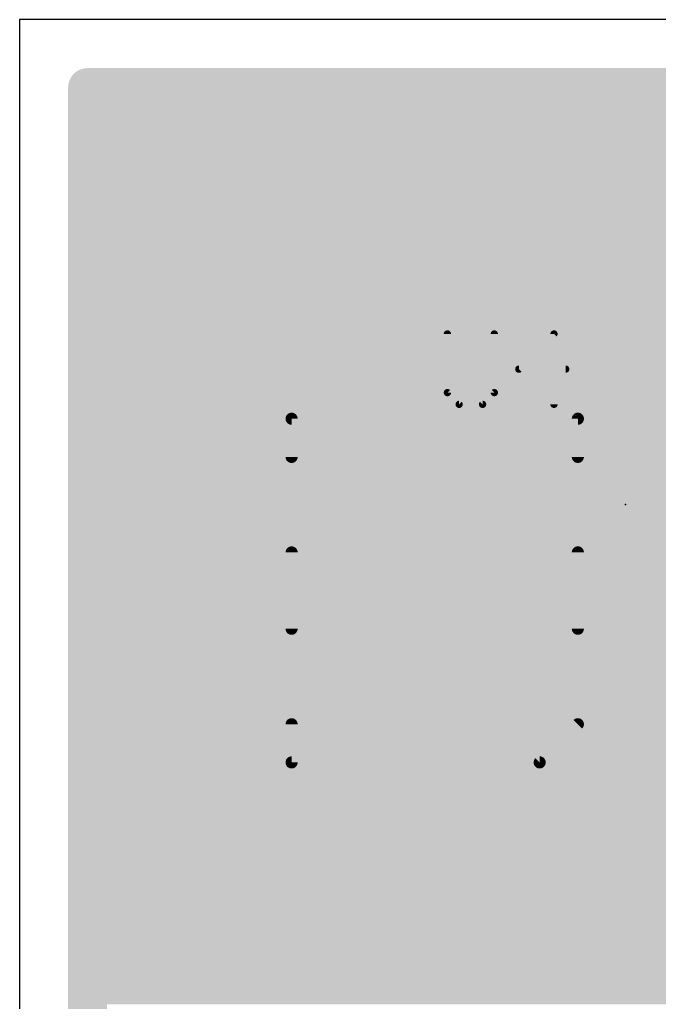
# Model space of a CAD drawing. Extents: x 0 to 1.9, y 0 to 1.15.
# Drawn here: x 0 to 0.2639, y 0.7448 to 1.15 of the extents above; entities that cross this region are included whole.
import ezdxf

# ---------------------------------------------------------------- set-up
doc = ezdxf.new("R2010")
doc.units = 0
for name, color, linetype in [('1', 22, 'CONTINUOUS'), ('16', 175, 'CONTINUOUS'), ('20', 7, 'CONTINUOUS'), ('21', 253, 'CONTINUOUS'), ('22', 253, 'CONTINUOUS'), ('24', 7, 'CONTINUOUS'), ('25', 253, 'CONTINUOUS'), ('32', 253, 'CONTINUOUS')]:
    doc.layers.add(name, color=color, linetype=linetype)

# ---------------------------------------------------------------- blocks, each defined once
blk = doc.blocks.new('RECT')
blk.add_solid([(-0.5, -0.5), (0.5, -0.5), (-0.5, 0.5), (0.5, 0.5)])

msp = doc.modelspace()

# ---------------------------------------------------------------- linework, layer by layer
at = {"layer": '1', "const_width": 0.016}
for points in [[(0.028, 0.028), (0.028, 1.122)], [(0.028, 1.122), (1.872, 1.122)], [(0.028, 1.12), (1.872, 1.12)], [(0.028, 1.104), (1.872, 1.104)], [(0.028, 1.088), (1.72139, 1.088)], [(0.028, 1.072), (1.691539, 1.072)], [(0.028, 1.056), (1.675539, 1.056)], [(0.028, 1.04), (1.666718, 1.04)], [(0.028, 1.024), (1.660091, 1.024)], [(0.028, 1.008), (1.65775, 1.008)], [(0.028, 0.992), (1.011524, 0.992)], [(0.028, 0.976), (1.006508, 0.976)], [(0.028, 0.96), (0.553887, 0.96)], [(0.028, 0.944), (0.356681, 0.944)], [(0.028, 0.928), (0.356472, 0.928)], [(0.028, 0.912), (0.356472, 0.912)], [(0.028, 0.896), (0.356472, 0.896)], [(0.028, 0.88), (0.357484, 0.88)], [(0.028, 0.864), (0.356472, 0.864)], [(0.028, 0.848), (0.356472, 0.848)], [(0.028, 0.832), (0.356472, 0.832)], [(0.028, 0.816), (0.356472, 0.816)], [(0.028, 0.8), (0.362681, 0.8)], [(0.028, 0.784), (0.481472, 0.784)], [(0.028, 0.768), (0.481472, 0.768)], [(0.028, 0.752), (0.481472, 0.752)]]:
    msp.add_lwpolyline(points, dxfattribs=at)
at = {"layer": '1', "const_width": 0.008}
for points in [[(0.032, 1.122, 1), (0.024, 1.122)], [(0.028, 1.126, 1), (0.028, 1.118)], [(0.028, 1.124, 1), (0.028, 1.116)], [(0.028, 1.108, 1), (0.028, 1.1)], [(0.028, 1.092, 1), (0.028, 1.084)], [(0.028, 1.076, 1), (0.028, 1.068)], [(0.028, 1.06, 1), (0.028, 1.052)], [(0.028, 1.044, 1), (0.028, 1.036)], [(0.028, 1.028, 1), (0.028, 1.02)], [(0.028, 1.012, 1), (0.028, 1.004)], [(0.028, 0.996, 1), (0.028, 0.988)], [(0.028, 0.98, 1), (0.028, 0.972)], [(0.028, 0.964, 1), (0.028, 0.956)], [(0.028, 0.948, 1), (0.028, 0.94)], [(0.028, 0.932, 1), (0.028, 0.924)], [(0.028, 0.916, 1), (0.028, 0.908)], [(0.028, 0.9, 1), (0.028, 0.892)], [(0.028, 0.884, 1), (0.028, 0.876)], [(0.028, 0.868, 1), (0.028, 0.86)], [(0.028, 0.852, 1), (0.028, 0.844)], [(0.028, 0.836, 1), (0.028, 0.828)], [(0.028, 0.82, 1), (0.028, 0.812)], [(0.028, 0.804, 1), (0.028, 0.796)], [(0.028, 0.788, 1), (0.028, 0.78)], [(0.028, 0.772, 1), (0.028, 0.764)], [(0.028, 0.756, 1), (0.028, 0.748)]]:
    msp.add_lwpolyline(points, format="xyb", dxfattribs=at)
at = {"layer": '16', "const_width": 0.016}
for points in [[(0.028, 0.028), (0.028, 1.122)], [(0.028, 1.122), (1.872, 1.122)], [(0.028, 1.12), (1.872, 1.12)], [(0.028, 1.104), (1.872, 1.104)], [(0.028, 1.088), (1.72139, 1.088)], [(0.028, 1.072), (1.691539, 1.072)], [(0.028, 1.056), (1.675539, 1.056)], [(0.028, 1.04), (0.346387, 1.04)], [(0.028, 1.024), (0.330387, 1.024)], [(0.103387, 1.0095), (0.083013, 0.989126)], [(0.309211, 1.0095), (0.103387, 1.0095)], [(0.028, 1.008), (0.101887, 1.008)], [(0.028, 0.992), (0.085887, 0.992)], [(0.083013, 0.989126), (0.073438, 0.979551)], [(0.1125, 0.9875), (0.092126, 0.967126)], [(0.300098, 0.9875), (0.1125, 0.9875)], [(0.05365, 0.979551), (0.045449, 0.97135)], [(0.073438, 0.979551), (0.05365, 0.979551)], [(0.028, 0.976), (0.050099, 0.976)], [(0.045449, 0.97135), (0.045449, 0.92865)], [(0.092126, 0.967126), (0.092126, 0.95)], [(0.138803, 0.92865), (0.138803, 0.9655)], [(0.138803, 0.9655), (0.199323, 0.9655)], [(0.199323, 0.9655), (0.199323, 0.95)], [(0.028, 0.96), (0.045449, 0.96)], [(0.138803, 0.96), (0.199323, 0.96)], [(0.199323, 0.95), (0.249999, 0.95)], [(0.249999, 0.949999), (0.199323, 0.949999)], [(0.199323, 0.949999), (0.199323, 0.932079)], [(0.249999, 0.95), (0.249999, 0.949999)], [(0.249999, 0.916449), (0.249999, 0.949999)], [(0.249999, 0.949999), (0.25, 0.949999)], [(0.25, 0.949999), (0.25, 0.916449)], [(0.028, 0.944), (0.045449, 0.944)], [(0.138803, 0.944), (0.199323, 0.944)], [(0.249999, 0.944), (0.25, 0.944)], [(0.045449, 0.92865), (0.05365, 0.920449)], [(0.130602, 0.920449), (0.138803, 0.92865)], [(0.199323, 0.932079), (0.200549, 0.927501)], [(0.028, 0.928), (0.046099, 0.928)], [(0.138153, 0.928), (0.200416, 0.928)], [(0.200549, 0.927501), (0.202919, 0.923397)], [(0.249999, 0.928), (0.25, 0.928)], [(0.05365, 0.920449), (0.130602, 0.920449)], [(0.202919, 0.923397), (0.206271, 0.920045)], [(0.206271, 0.920045), (0.210375, 0.917675)], [(0.210375, 0.917675), (0.214953, 0.916449)], [(0.214953, 0.916449), (0.249999, 0.916449)], [(0.25, 0.916449), (0.285047, 0.916449)], [(0.028, 0.912), (0.054916, 0.912)], [(0.057473, 0.912685), (0.052895, 0.911458)], [(0.092519, 0.912685), (0.057473, 0.912685)], [(0.092519, 0.879135), (0.092519, 0.912685)], [(0.092519, 0.912), (0.09252, 0.912)], [(0.127567, 0.912685), (0.09252, 0.912685)], [(0.09252, 0.912685), (0.09252, 0.879135)], [(0.132145, 0.911458), (0.127567, 0.912685)], [(0.130123, 0.912), (0.300681, 0.912)], [(0.04879, 0.909089), (0.045439, 0.905737)], [(0.052895, 0.911458), (0.04879, 0.909089)], [(0.136249, 0.909089), (0.132145, 0.911458)], [(0.1396, 0.905737), (0.136249, 0.909089)], [(0.211524, 0.908685), (0.203323, 0.900484)], [(0.288476, 0.908685), (0.211524, 0.908685)], [(0.045439, 0.905737), (0.043069, 0.901633)], [(0.14197, 0.901633), (0.1396, 0.905737)], [(0.043069, 0.901633), (0.041843, 0.897055)], [(0.143197, 0.897055), (0.14197, 0.901633)], [(0.203323, 0.900484), (0.203323, 0.857784)], [(0.028, 0.896), (0.041843, 0.896)], [(0.041843, 0.897055), (0.041843, 0.879134)], [(0.092519, 0.896), (0.09252, 0.896)], [(0.143197, 0.879134), (0.143197, 0.897055)], [(0.143197, 0.896), (0.203323, 0.896)], [(0.028, 0.88), (0.041843, 0.88)], [(0.092519, 0.88), (0.09252, 0.88)], [(0.143197, 0.88), (0.203323, 0.88)], [(0.041843, 0.879134), (0.092518, 0.879134)], [(0.092518, 0.879133), (0.041843, 0.879133)], [(0.041843, 0.879133), (0.041843, 0.861213)], [(0.092518, 0.879134), (0.092518, 0.879133)], [(0.09252, 0.879135), (0.092519, 0.879135)], [(0.092519, 0.845583), (0.092519, 0.879133)], [(0.092519, 0.879133), (0.09252, 0.879133)], [(0.09252, 0.879133), (0.09252, 0.845583)], [(0.092521, 0.879133), (0.092521, 0.879134)], [(0.092521, 0.879134), (0.143197, 0.879134)], [(0.143197, 0.879133), (0.092521, 0.879133)], [(0.143197, 0.861213), (0.143197, 0.879133)], [(0.25, 0.85), (0.25, 0.879134)], [(0.028, 0.864), (0.041843, 0.864)], [(0.092519, 0.864), (0.09252, 0.864)], [(0.143197, 0.864), (0.203323, 0.864)], [(0.041843, 0.861213), (0.043069, 0.856635)], [(0.14197, 0.856635), (0.143197, 0.861213)], [(0.043069, 0.856635), (0.045439, 0.85253)], [(0.1396, 0.85253), (0.14197, 0.856635)], [(0.203323, 0.857784), (0.211524, 0.849583)], [(0.045439, 0.85253), (0.04879, 0.849179)], [(0.136249, 0.849179), (0.1396, 0.85253)], [(0.028, 0.848), (0.050832, 0.848)], [(0.04879, 0.849179), (0.052895, 0.846809)], [(0.092519, 0.848), (0.09252, 0.848)], [(0.132145, 0.846809), (0.136249, 0.849179)], [(0.134207, 0.848), (0.228, 0.848)], [(0.211524, 0.849583), (0.228, 0.849583)], [(0.228, 0.849583), (0.228, 0.840887)], [(0.275, 0.825), (0.25, 0.85)], [(0.052895, 0.846809), (0.057473, 0.845583)], [(0.057473, 0.845583), (0.092519, 0.845583)], [(0.09252, 0.845583), (0.127567, 0.845583)], [(0.127567, 0.845583), (0.132145, 0.846809)], [(0.228, 0.840887), (0.240887, 0.828)], [(0.028, 0.832), (0.236887, 0.832)], [(0.240887, 0.828), (0.265887, 0.803)], [(0.028, 0.816), (0.252887, 0.816)], [(0.265887, 0.803), (0.323008, 0.803)], [(0.028, 0.8), (0.323008, 0.8)], [(0.028, 0.784), (0.328681, 0.784)], [(0.028, 0.768), (0.403689, 0.768)], [(0.028, 0.752), (0.405252, 0.752)]]:
    msp.add_lwpolyline(points, dxfattribs=at)
at = {"layer": '16', "const_width": 0.008}
for points in [[(0.032, 1.122, 1), (0.024, 1.122)], [(0.028, 1.126, 1), (0.028, 1.118)], [(0.028, 1.124, 1), (0.028, 1.116)], [(0.028, 1.108, 1), (0.028, 1.1)], [(0.028, 1.092, 1), (0.028, 1.084)], [(0.028, 1.076, 1), (0.028, 1.068)], [(0.028, 1.06, 1), (0.028, 1.052)], [(0.028, 1.044, 1), (0.028, 1.036)], [(0.028, 1.028, 1), (0.028, 1.02)], [(0.103387, 1.0135, 1), (0.103387, 1.0055)], [(0.106216, 1.006671, 1), (0.100559, 1.012328)], [(0.028, 1.012, 1), (0.028, 1.004)], [(0.101887, 1.004, 1), (0.101887, 1.012)], [(0.028, 0.996, 1), (0.028, 0.988)], [(0.085842, 0.986297, 1), (0.080185, 0.991954)], [(0.085887, 0.988, 1), (0.085887, 0.996)], [(0.080185, 0.991954, 1), (0.085842, 0.986297)], [(0.1125, 0.9915, 1), (0.1125, 0.9835)], [(0.115328, 0.984672, 1), (0.109672, 0.990328)], [(0.05365, 0.983551, 1), (0.05365, 0.975551)], [(0.056478, 0.976723, 1), (0.050821, 0.982379)], [(0.07061, 0.982379, 1), (0.076267, 0.976723)], [(0.073438, 0.975551, 1), (0.073438, 0.983551)], [(0.028, 0.98, 1), (0.028, 0.972)], [(0.050099, 0.972, 1), (0.050099, 0.98)], [(0.04262, 0.974179, 1), (0.048277, 0.968522)], [(0.049449, 0.97135, 1), (0.041449, 0.97135)], [(0.096126, 0.967126, 1), (0.088126, 0.967126)], [(0.089298, 0.969954, 1), (0.094954, 0.964298)], [(0.142803, 0.9655, 1), (0.134803, 0.9655)], [(0.138803, 0.9695, 1), (0.138803, 0.9615)], [(0.203323, 0.9655, 1), (0.195323, 0.9655)], [(0.199323, 0.9615, 1), (0.199323, 0.9695)], [(0.028, 0.964, 1), (0.028, 0.956)], [(0.045449, 0.956, 1), (0.045449, 0.964)], [(0.138803, 0.964, 1), (0.138803, 0.956)], [(0.199323, 0.956, 1), (0.199323, 0.964)], [(0.199323, 0.954, 1), (0.199323, 0.946)], [(0.199323, 0.953999, 1), (0.199323, 0.945999)], [(0.203323, 0.949999, 1), (0.195323, 0.949999)], [(0.253999, 0.95, 1), (0.245999, 0.95)], [(0.253999, 0.949999, 1), (0.245999, 0.949999)], [(0.249999, 0.953999, 1), (0.249999, 0.945999)], [(0.254, 0.949999, 1), (0.246, 0.949999)], [(0.249999, 0.946, 1), (0.249999, 0.954)], [(0.249999, 0.945999, 1), (0.249999, 0.953999)], [(0.25, 0.945999, 1), (0.25, 0.953999)], [(0.088126, 0.95, 1), (0.096126, 0.95)], [(0.195323, 0.95, 1), (0.203323, 0.95)], [(0.245999, 0.949999, 1), (0.253999, 0.949999)], [(0.028, 0.948, 1), (0.028, 0.94)], [(0.045449, 0.94, 1), (0.045449, 0.948)], [(0.138803, 0.948, 1), (0.138803, 0.94)], [(0.199323, 0.94, 1), (0.199323, 0.948)], [(0.249999, 0.948, 1), (0.249999, 0.94)], [(0.25, 0.94, 1), (0.25, 0.948)], [(0.048277, 0.931478, 1), (0.04262, 0.925821)], [(0.141631, 0.925821, 1), (0.135975, 0.931478)], [(0.203187, 0.933114, 1), (0.195459, 0.931044)], [(0.028, 0.932, 1), (0.028, 0.924)], [(0.041449, 0.92865, 1), (0.049449, 0.92865)], [(0.046099, 0.924, 1), (0.046099, 0.932)], [(0.138153, 0.932, 1), (0.138153, 0.924)], [(0.134803, 0.92865, 1), (0.142803, 0.92865)], [(0.195323, 0.932079, 1), (0.203323, 0.932079)], [(0.204014, 0.929501, 1), (0.197085, 0.925501)], [(0.196686, 0.926466, 1), (0.204413, 0.928536)], [(0.200416, 0.924, 1), (0.200416, 0.932)], [(0.249999, 0.932, 1), (0.249999, 0.924)], [(0.25, 0.924, 1), (0.25, 0.932)], [(0.05365, 0.924449, 1), (0.05365, 0.916449)], [(0.130602, 0.916449, 1), (0.130602, 0.924449)], [(0.205748, 0.926225, 1), (0.200091, 0.920568)], [(0.199455, 0.921397, 1), (0.206383, 0.925397)], [(0.208271, 0.923509, 1), (0.204271, 0.916581)], [(0.050821, 0.91762, 1), (0.056478, 0.923277)], [(0.127774, 0.923277, 1), (0.133431, 0.91762)], [(0.203442, 0.917217, 1), (0.209099, 0.922874)], [(0.21141, 0.921539, 1), (0.20934, 0.913812)], [(0.208375, 0.914211, 1), (0.212375, 0.92114)], [(0.214953, 0.920449, 1), (0.214953, 0.912449)], [(0.213918, 0.912585, 1), (0.215988, 0.920313)], [(0.25, 0.920449, 1), (0.25, 0.912449)], [(0.249999, 0.912449, 1), (0.249999, 0.920449)], [(0.028, 0.916, 1), (0.028, 0.908)], [(0.057473, 0.916685, 1), (0.057473, 0.908685)], [(0.054916, 0.908, 1), (0.054916, 0.916)], [(0.058508, 0.908821, 1), (0.056437, 0.916549)], [(0.096519, 0.912685, 1), (0.088519, 0.912685)], [(0.092519, 0.916, 1), (0.092519, 0.908)], [(0.09252, 0.916685, 1), (0.09252, 0.908685)], [(0.09652, 0.912685, 1), (0.08852, 0.912685)], [(0.092519, 0.908685, 1), (0.092519, 0.916685)], [(0.09252, 0.908, 1), (0.09252, 0.916)], [(0.128602, 0.916549, 1), (0.126531, 0.908821)], [(0.130123, 0.916, 1), (0.130123, 0.908)], [(0.127567, 0.908685, 1), (0.127567, 0.916685)], [(0.245999, 0.916449, 1), (0.253999, 0.916449)], [(0.246, 0.916449, 1), (0.254, 0.916449)], [(0.04679, 0.912553, 1), (0.05079, 0.905624)], [(0.051619, 0.90626, 1), (0.045962, 0.911917)], [(0.051859, 0.915322, 1), (0.05393, 0.907595)], [(0.054895, 0.907994, 1), (0.050895, 0.914922)], [(0.134145, 0.914922, 1), (0.130145, 0.907994)], [(0.131109, 0.907595, 1), (0.13318, 0.915322)], [(0.139077, 0.911917, 1), (0.133421, 0.90626)], [(0.134249, 0.905624, 1), (0.138249, 0.912553)], [(0.211524, 0.912685, 1), (0.211524, 0.904685)], [(0.214352, 0.905856, 1), (0.208695, 0.911513)], [(0.04261, 0.908566, 1), (0.048267, 0.902909)], [(0.048903, 0.903737, 1), (0.041975, 0.907737)], [(0.143064, 0.907737, 1), (0.136136, 0.903737)], [(0.136772, 0.902909, 1), (0.142429, 0.908566)], [(0.046933, 0.900598, 1), (0.039205, 0.902668)], [(0.145834, 0.902668, 1), (0.138106, 0.900598)], [(0.207323, 0.900484, 1), (0.199323, 0.900484)], [(0.028, 0.9, 1), (0.028, 0.892)], [(0.045843, 0.897055, 1), (0.037843, 0.897055)], [(0.039605, 0.903633, 1), (0.046533, 0.899633)], [(0.041843, 0.892, 1), (0.041843, 0.9)], [(0.092519, 0.9, 1), (0.092519, 0.892)], [(0.09252, 0.892, 1), (0.09252, 0.9)], [(0.138506, 0.899633, 1), (0.145434, 0.903633)], [(0.147197, 0.897055, 1), (0.139197, 0.897055)], [(0.143197, 0.9, 1), (0.143197, 0.892)], [(0.200494, 0.903312, 1), (0.206151, 0.897656)], [(0.203323, 0.892, 1), (0.203323, 0.9)], [(0.037979, 0.89809, 1), (0.045706, 0.89602)], [(0.139333, 0.89602, 1), (0.14706, 0.89809)], [(0.028, 0.884, 1), (0.028, 0.876)], [(0.041843, 0.876, 1), (0.041843, 0.884)], [(0.092519, 0.884, 1), (0.092519, 0.876)], [(0.09252, 0.876, 1), (0.09252, 0.884)], [(0.143197, 0.884, 1), (0.143197, 0.876)], [(0.203323, 0.876, 1), (0.203323, 0.884)], [(0.041843, 0.883134, 1), (0.041843, 0.875134)], [(0.041843, 0.883133, 1), (0.041843, 0.875133)], [(0.045843, 0.879133, 1), (0.037843, 0.879133)], [(0.096518, 0.879134, 1), (0.088518, 0.879134)], [(0.092519, 0.883135, 1), (0.092519, 0.875135)], [(0.096519, 0.879133, 1), (0.088519, 0.879133)], [(0.092519, 0.883133, 1), (0.092519, 0.875133)], [(0.09652, 0.879133, 1), (0.08852, 0.879133)], [(0.096521, 0.879134, 1), (0.088521, 0.879134)], [(0.092521, 0.883134, 1), (0.092521, 0.875134)], [(0.092521, 0.883133, 1), (0.092521, 0.875133)], [(0.092518, 0.875134, 1), (0.092518, 0.883134)], [(0.092518, 0.875133, 1), (0.092518, 0.883133)], [(0.09252, 0.875135, 1), (0.09252, 0.883135)], [(0.09252, 0.875133, 1), (0.09252, 0.883133)], [(0.147197, 0.879133, 1), (0.139197, 0.879133)], [(0.143197, 0.875134, 1), (0.143197, 0.883134)], [(0.143197, 0.875133, 1), (0.143197, 0.883133)], [(0.254, 0.879134, 1), (0.246, 0.879134)], [(0.037843, 0.879134, 1), (0.045843, 0.879134)], [(0.088518, 0.879133, 1), (0.096518, 0.879133)], [(0.088519, 0.879135, 1), (0.096519, 0.879135)], [(0.08852, 0.879135, 1), (0.09652, 0.879135)], [(0.088521, 0.879133, 1), (0.096521, 0.879133)], [(0.139197, 0.879134, 1), (0.147197, 0.879134)], [(0.028, 0.868, 1), (0.028, 0.86)], [(0.041843, 0.86, 1), (0.041843, 0.868)], [(0.092519, 0.868, 1), (0.092519, 0.86)], [(0.09252, 0.86, 1), (0.09252, 0.868)], [(0.143197, 0.868, 1), (0.143197, 0.86)], [(0.203323, 0.86, 1), (0.203323, 0.868)], [(0.045706, 0.862248, 1), (0.037979, 0.860178)], [(0.14706, 0.860178, 1), (0.139333, 0.862248)], [(0.037843, 0.861213, 1), (0.045843, 0.861213)], [(0.046533, 0.858635, 1), (0.039605, 0.854635)], [(0.145434, 0.854635, 1), (0.138506, 0.858635)], [(0.139197, 0.861213, 1), (0.147197, 0.861213)], [(0.206151, 0.860612, 1), (0.200494, 0.854955)], [(0.039205, 0.8556, 1), (0.046933, 0.85767)], [(0.048267, 0.855359, 1), (0.04261, 0.849702)], [(0.142429, 0.849702, 1), (0.136772, 0.855359)], [(0.138106, 0.85767, 1), (0.145834, 0.8556)], [(0.199323, 0.857784, 1), (0.207323, 0.857784)], [(0.028, 0.852, 1), (0.028, 0.844)], [(0.041975, 0.85053, 1), (0.048903, 0.85453)], [(0.05079, 0.852643, 1), (0.04679, 0.845715)], [(0.045962, 0.846351, 1), (0.051619, 0.852007)], [(0.050832, 0.844, 1), (0.050832, 0.852)], [(0.092519, 0.852, 1), (0.092519, 0.844)], [(0.09252, 0.844, 1), (0.09252, 0.852)], [(0.134207, 0.852, 1), (0.134207, 0.844)], [(0.133421, 0.852007, 1), (0.139077, 0.846351)], [(0.138249, 0.845715, 1), (0.134249, 0.852643)], [(0.136136, 0.85453, 1), (0.143064, 0.85053)], [(0.211524, 0.853583, 1), (0.211524, 0.845583)], [(0.208695, 0.846754, 1), (0.214352, 0.852411)], [(0.232, 0.849583, 1), (0.224, 0.849583)], [(0.228, 0.845583, 1), (0.228, 0.853583)], [(0.228, 0.844, 1), (0.228, 0.852)], [(0.252828, 0.852828, 1), (0.247172, 0.847172)], [(0.05393, 0.850673, 1), (0.051859, 0.842946)], [(0.050895, 0.843345, 1), (0.054895, 0.850273)], [(0.057473, 0.849583, 1), (0.057473, 0.841583)], [(0.056437, 0.841719, 1), (0.058508, 0.849446)], [(0.09252, 0.849583, 1), (0.09252, 0.841583)], [(0.092519, 0.841583, 1), (0.092519, 0.849583)], [(0.126531, 0.849446, 1), (0.128602, 0.841719)], [(0.127567, 0.841583, 1), (0.127567, 0.849583)], [(0.130145, 0.850273, 1), (0.134145, 0.843345)], [(0.13318, 0.842946, 1), (0.131109, 0.850673)], [(0.246, 0.85, 1), (0.254, 0.85)], [(0.088519, 0.845583, 1), (0.096519, 0.845583)], [(0.08852, 0.845583, 1), (0.09652, 0.845583)], [(0.230828, 0.843716, 1), (0.225172, 0.838059)], [(0.224, 0.840887, 1), (0.232, 0.840887)], [(0.028, 0.836, 1), (0.028, 0.828)], [(0.236887, 0.828, 1), (0.236887, 0.836)], [(0.243716, 0.830828, 1), (0.238059, 0.825172)], [(0.238059, 0.825172, 1), (0.243716, 0.830828)], [(0.028, 0.82, 1), (0.028, 0.812)], [(0.252887, 0.812, 1), (0.252887, 0.82)], [(0.265887, 0.807, 1), (0.265887, 0.799)], [(0.028, 0.804, 1), (0.028, 0.796)], [(0.263059, 0.800172, 1), (0.268716, 0.805828)], [(0.028, 0.788, 1), (0.028, 0.78)], [(0.028, 0.772, 1), (0.028, 0.764)], [(0.028, 0.756, 1), (0.028, 0.748)]]:
    msp.add_lwpolyline(points, format="xyb", dxfattribs=at)
at = {"layer": '20'}
for p, q in [((1.9, 1.15), (0, 1.15)), ((0, 1.15), (0, 0))]:
    msp.add_line(p, q, dxfattribs=at)
at = {"layer": '21', "const_width": 0.006}
for points in [[(0.079297, 0.98753), (0.079297, 1.019558)], [(0.111324, 1.019558), (0.100648, 1.008882)], [(0.122, 1.008882), (0.111324, 1.019558)], [(0.100648, 1.008882), (0.100648, 0.98753)], [(0.122, 0.976855), (0.122, 1.008882)], [(0.089973, 0.976855), (0.079297, 0.98753)], [(0.100648, 0.98753), (0.089973, 0.976855)], [(0.079297, 0.955103), (0.079297, 0.923075)], [(0.122, 0.923075), (0.122, 0.955103)], [(0.079297, 0.923075), (0.089973, 0.9124)], [(0.111324, 0.9124), (0.122, 0.923075)], [(0.089973, 0.9124), (0.111324, 0.9124)], [(0.122, 0.86943), (0.122, 0.890781)], [(0.04727, 0.880105), (0.057945, 0.880105)], [(0.079297, 0.86943), (0.079297, 0.880105)], [(0.079297, 0.880105), (0.122, 0.880105)], [(0.079297, 0.82646), (0.079297, 0.847811)], [(0.111324, 0.837135), (0.122, 0.847811)], [(0.068621, 0.837135), (0.111324, 0.837135)], [(0.089973, 0.804708), (0.079297, 0.794032)], [(0.111324, 0.804708), (0.089973, 0.804708)], [(0.122, 0.794032), (0.111324, 0.804708)], [(0.079297, 0.794032), (0.079297, 0.77268)], [(0.122, 0.77268), (0.122, 0.794032)], [(0.079297, 0.77268), (0.089973, 0.762005)], [(0.111324, 0.762005), (0.122, 0.77268)], [(0.089973, 0.762005), (0.111324, 0.762005)]]:
    msp.add_lwpolyline(points, dxfattribs=at)
at = {"layer": '21', "const_width": 0.003}
for points in [[(0.080797, 1.019558, 1), (0.077797, 1.019558)], [(0.112385, 1.020618, 1), (0.110264, 1.018497)], [(0.112385, 1.018497, 1), (0.110264, 1.020618)], [(0.102148, 1.008882, 1), (0.099148, 1.008882)], [(0.099588, 1.009943, 1), (0.101709, 1.007821)], [(0.1235, 1.008882, 1), (0.1205, 1.008882)], [(0.120939, 1.007821, 1), (0.123061, 1.009943)], [(0.080358, 0.988591, 1), (0.078236, 0.98647)], [(0.077797, 0.98753, 1), (0.080797, 0.98753)], [(0.099148, 0.98753, 1), (0.102148, 0.98753)], [(0.101709, 0.98647, 1), (0.099588, 0.988591)], [(0.088912, 0.977915, 1), (0.091033, 0.975794)], [(0.088912, 0.975794, 1), (0.091033, 0.977915)], [(0.1205, 0.976855, 1), (0.1235, 0.976855)], [(0.080797, 0.955103, 1), (0.077797, 0.955103)], [(0.1235, 0.955103, 1), (0.1205, 0.955103)], [(0.080358, 0.924136, 1), (0.078236, 0.922015)], [(0.077797, 0.923075, 1), (0.080797, 0.923075)], [(0.1205, 0.923075, 1), (0.1235, 0.923075)], [(0.123061, 0.922015, 1), (0.120939, 0.924136)], [(0.089973, 0.9139, 1), (0.089973, 0.9109)], [(0.088912, 0.911339, 1), (0.091033, 0.91346)], [(0.110264, 0.91346, 1), (0.112385, 0.911339)], [(0.111324, 0.9109, 1), (0.111324, 0.9139)], [(0.1235, 0.890781, 1), (0.1205, 0.890781)], [(0.04727, 0.881605, 1), (0.04727, 0.878605)], [(0.057945, 0.878605, 1), (0.057945, 0.881605)], [(0.080797, 0.880105, 1), (0.077797, 0.880105)], [(0.079297, 0.881605, 1), (0.079297, 0.878605)], [(0.122, 0.878605, 1), (0.122, 0.881605)], [(0.077797, 0.86943, 1), (0.080797, 0.86943)], [(0.1205, 0.86943, 1), (0.1235, 0.86943)], [(0.080797, 0.847811, 1), (0.077797, 0.847811)], [(0.123061, 0.84675, 1), (0.120939, 0.848872)], [(0.068621, 0.838635, 1), (0.068621, 0.835635)], [(0.110264, 0.838196, 1), (0.112385, 0.836075)], [(0.111324, 0.835635, 1), (0.111324, 0.838635)], [(0.077797, 0.82646, 1), (0.080797, 0.82646)], [(0.089973, 0.806208, 1), (0.089973, 0.803208)], [(0.091033, 0.803647, 1), (0.088912, 0.805768)], [(0.112385, 0.805768, 1), (0.110264, 0.803647)], [(0.111324, 0.803208, 1), (0.111324, 0.806208)], [(0.080797, 0.794032, 1), (0.077797, 0.794032)], [(0.078236, 0.795093, 1), (0.080358, 0.792971)], [(0.1235, 0.794032, 1), (0.1205, 0.794032)], [(0.120939, 0.792971, 1), (0.123061, 0.795093)], [(0.080358, 0.773741, 1), (0.078236, 0.77162)], [(0.077797, 0.77268, 1), (0.080797, 0.77268)], [(0.1205, 0.77268, 1), (0.1235, 0.77268)], [(0.123061, 0.77162, 1), (0.120939, 0.773741)], [(0.089973, 0.763505, 1), (0.089973, 0.760505)], [(0.088912, 0.760944, 1), (0.091033, 0.763065)], [(0.110264, 0.763065, 1), (0.112385, 0.760944)], [(0.111324, 0.760505, 1), (0.111324, 0.763505)]]:
    msp.add_lwpolyline(points, format="xyb", dxfattribs=at)
at = {"layer": '22', "const_width": 0.005}
for points in [[(0.230315, 0.985433), (0.112205, 0.985433)], [(0.112205, 0.985433), (0.112205, 0.969685)], [(0.230315, 0.969685), (0.230315, 0.985433)], [(0.112205, 0.930315), (0.112205, 0.898819)], [(0.230315, 0.898819), (0.230315, 0.930315)], [(0.112205, 0.859449), (0.112205, 0.843701)], [(0.214567, 0.843701), (0.230315, 0.859449)], [(0.112205, 0.843701), (0.214567, 0.843701)]]:
    msp.add_lwpolyline(points, dxfattribs=at)
at = {"layer": '22', "const_width": 0.0025}
for points in [[(0.112205, 0.986683, 1), (0.112205, 0.984183)], [(0.113455, 0.985433, 1), (0.110955, 0.985433)], [(0.231565, 0.985433, 1), (0.229065, 0.985433)], [(0.230315, 0.984183, 1), (0.230315, 0.986683)], [(0.110955, 0.969685, 1), (0.113455, 0.969685)], [(0.229065, 0.969685, 1), (0.231565, 0.969685)], [(0.113455, 0.930315, 1), (0.110955, 0.930315)], [(0.231565, 0.930315, 1), (0.229065, 0.930315)], [(0.110955, 0.898819, 1), (0.113455, 0.898819)], [(0.229065, 0.898819, 1), (0.231565, 0.898819)], [(0.113455, 0.859449, 1), (0.110955, 0.859449)], [(0.231199, 0.858565, 1), (0.229431, 0.860333)], [(0.112205, 0.844951, 1), (0.112205, 0.842451)], [(0.110955, 0.843701, 1), (0.113455, 0.843701)], [(0.213683, 0.844585, 1), (0.215451, 0.842817)], [(0.214567, 0.842451, 1), (0.214567, 0.844951)]]:
    msp.add_lwpolyline(points, format="xyb", dxfattribs=at)
at = {"layer": '24'}
msp.add_point((0.25, 0.95), dxfattribs=at)
at = {"layer": '25', "const_width": 0.003}
for points in [[(0.1765, 1.020387), (0.1765, 0.9962)], [(0.19585, 0.9962), (0.19585, 1.020387)], [(0.220477, 1.020387), (0.205965, 1.005875)], [(0.220477, 0.991362), (0.220477, 1.020387)], [(0.205965, 1.005875), (0.225315, 1.005875)], [(0.1765, 0.9962), (0.181337, 0.991362)], [(0.191012, 0.991362), (0.19585, 0.9962)], [(0.181337, 0.991362), (0.191012, 0.991362)]]:
    msp.add_lwpolyline(points, dxfattribs=at)
at = {"layer": '25', "const_width": 0.0015}
for points in [[(0.17725, 1.020387, 1), (0.17575, 1.020387)], [(0.1966, 1.020387, 1), (0.1951, 1.020387)], [(0.221227, 1.020387, 1), (0.219727, 1.020387)], [(0.221008, 1.019857, 1), (0.219947, 1.020917)], [(0.205965, 1.006625, 1), (0.205965, 1.005125)], [(0.205435, 1.006405, 1), (0.206496, 1.005344)], [(0.225315, 1.005125, 1), (0.225315, 1.006625)], [(0.17703, 0.99673, 1), (0.17597, 0.995669)], [(0.17575, 0.9962, 1), (0.17725, 0.9962)], [(0.1951, 0.9962, 1), (0.1966, 0.9962)], [(0.19638, 0.995669, 1), (0.195319, 0.99673)], [(0.181337, 0.992112, 1), (0.181337, 0.990612)], [(0.191012, 0.990612, 1), (0.191012, 0.992112)], [(0.180807, 0.990832, 1), (0.181868, 0.991893)], [(0.190482, 0.991893, 1), (0.191543, 0.990832)], [(0.219727, 0.991362, 1), (0.221227, 0.991362)]]:
    msp.add_lwpolyline(points, format="xyb", dxfattribs=at)

# ---------------------------------------------------------------- block references
at = {"layer": '16', "xscale": 0.065354, "yscale": 0.031102, "rotation": 180}
for p in [(0.092126, 0.95), (0.25, 0.95), (0.09252, 0.879134), (0.25, 0.879134)]:
    msp.add_blockref('RECT', p, dxfattribs=at)
at = {"layer": '32', "xscale": 0.065354, "yscale": 0.031102, "rotation": 180}
for p in [(0.092126, 0.95), (0.25, 0.95), (0.09252, 0.879134), (0.25, 0.879134)]:
    msp.add_blockref('RECT', p, dxfattribs=at)

doc.saveas('drawing.dxf')
